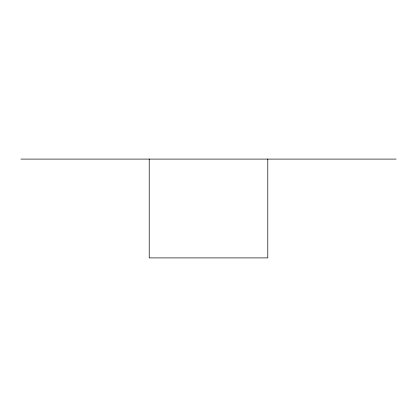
<?xml version="1.0" encoding="UTF-8"?>
<svg xmlns="http://www.w3.org/2000/svg" width="417" height="417" viewBox="0 0 417 417"><rect width="100%" height="100%" fill="white"/><g stroke="black" fill="none" stroke-linecap="round" stroke-linejoin="round"><path stroke-width="0.63" d="M20.85 159.096L396.15 159.096M267.787 159.096L267.787 257.904L149.213 257.904L149.213 159.096"/></g></svg>
